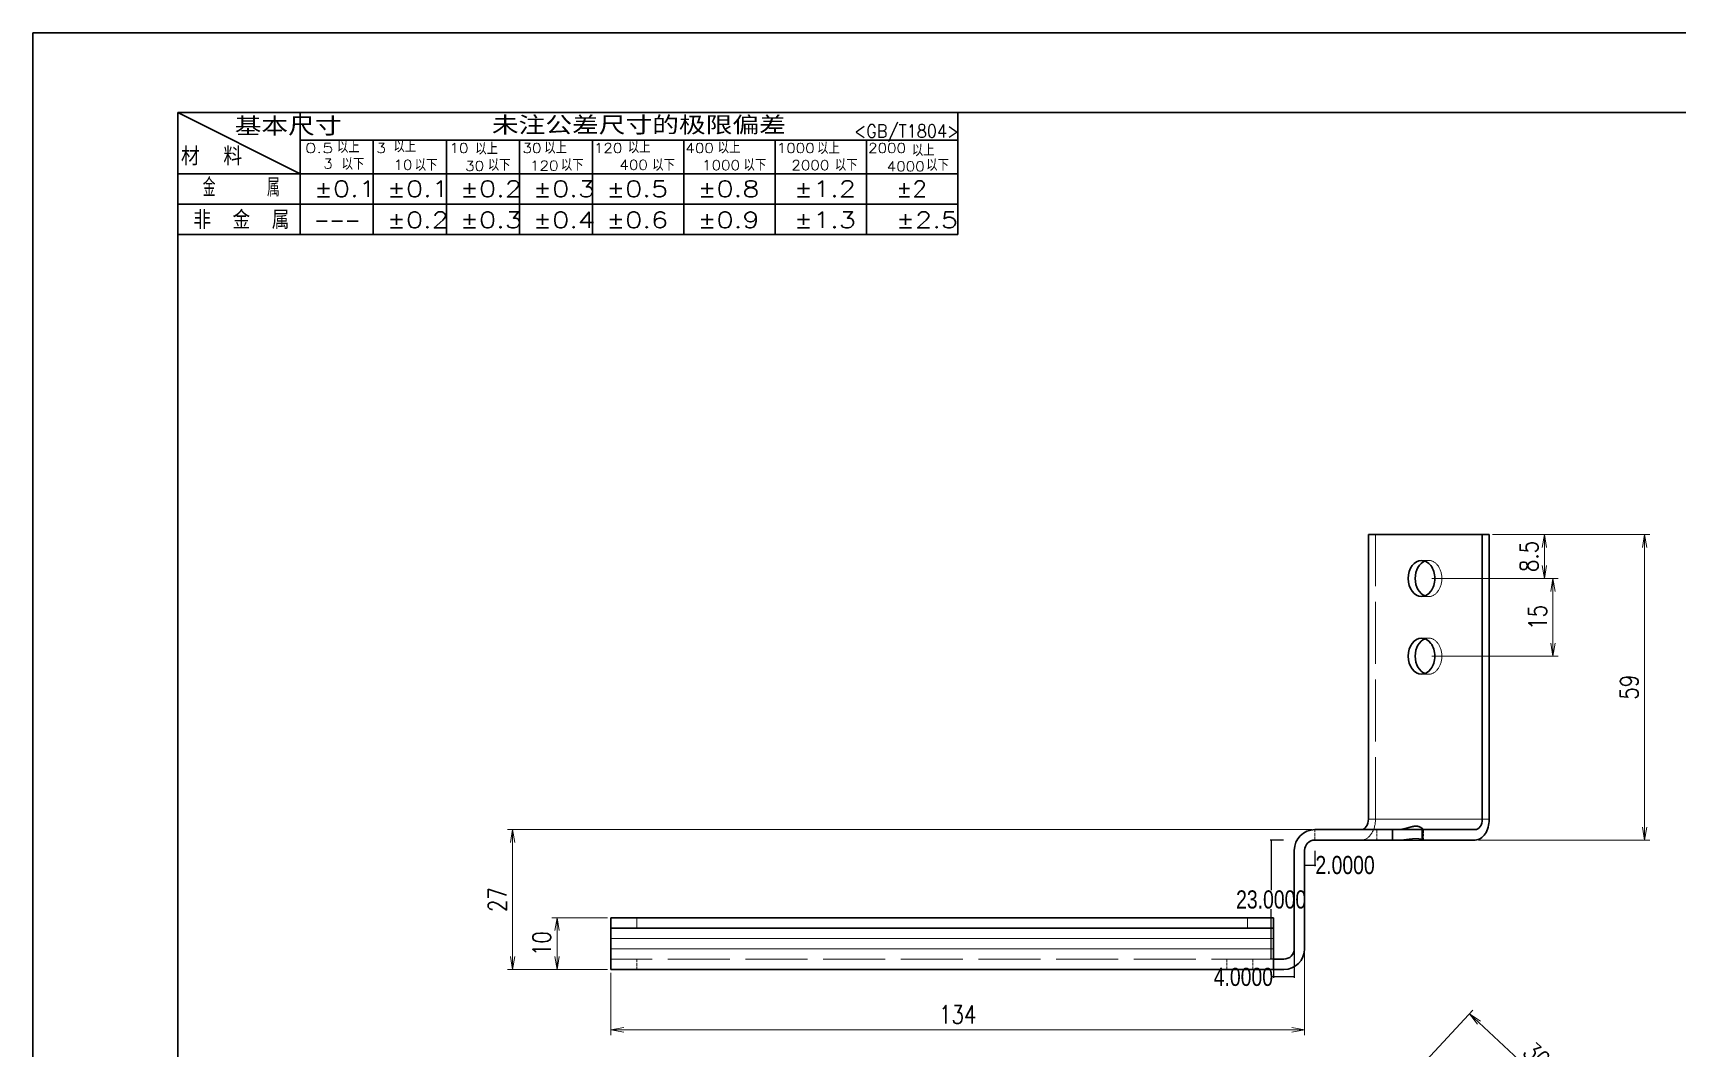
# Model space of a CAD drawing. Extents: x 101112 to 102986, y -48524 to -47445.
# Drawn here: x 102397.8 to 102715.4, y -48151 to -47955 of the extents above; entities that cross this region are included whole.
import ezdxf
from ezdxf.enums import TextEntityAlignment as Align

# ---------------------------------------------------------------- set-up
doc = ezdxf.new("R2010")
doc.units = 0
doc.header["$MEASUREMENT"] = 0
doc.linetypes.add('DASHED', pattern=[15, 12, -3])
doc.styles.add('DIM', font='romans.shx', dxfattribs={"width": 0.8, "bigfont": 'bigfont.shx'})
doc.styles.add('HD', font='txt.shx', dxfattribs={"bigfont": 'gbcbig.shx'})
doc.styles.get("Standard").update_dxf_attribs({"font": 'FSGB2312.ttf', "width": 0.8, "height": 3.5})
doc.dimstyles.new('DEH 1-1$0', dxfattribs={"dimtxt": 3.5, "dimasz": 2.5, "dimexe": 1, "dimexo": 0.625, "dimgap": 1.2, "dimtad": 3, "dimdsep": 46, "dimtxsty": 'DIM', "dimblk": 'OPEN', "dimcen": 0, "dimclrd": 8, "dimclre": 8, "dimclrt": 2, "dimazin": 2, "dimtfac": 0.5, "dimtmove": 0, "dimatfit": 3, "dimldrblk": 'OPEN', "dimfxl": 0, "dimtolj": 2, "dimlwd": 13, "dimlwe": 13, "dimarcsym": 0})
doc.dimstyles.get("Standard").update_dxf_attribs({"dimtxt": 0.18, "dimasz": 0.18, "dimexe": 0.18, "dimexo": 0.0625, "dimgap": 0.09, "dimtad": 0, "dimtih": 1, "dimtoh": 1, "dimdec": 4, "dimzin": 0, "dimdsep": 46, "dimtxsty": 'Standard', "dimcen": 0.09, "dimadec": 0, "dimazin": 0, "dimtfac": 1, "dimtdec": 4, "dimtofl": 0, "dimtmove": 0, "dimatfit": 3, "dimfxl": 0, "dimtolj": 1, "dimtzin": 0, "dimarcsym": 0})

# ---------------------------------------------------------------- blocks, each defined once
blk = doc.blocks.new('_Open')
at = {"color": 0, "linetype": 'ByBlock', "lineweight": -2}
for p, q in [((-1, 0.17), (0, 0)), ((-1, -0.17), (0, 0)), ((0, 0), (-1, 0))]:
    blk.add_line(p, q, dxfattribs=at)
blk = doc.blocks.new('*D284')
at = {"color": 8, "linetype": 'ByBlock', "lineweight": 13, "transparency": 16777216}
for p, q in [((102657.55, -48163.47), (102675.95, -48143.65)), ((102677.11, -48146.08), (102695.43, -48163.09)), ((102679.54, -48183.88), (102697.94, -48164.06))]:
    blk.add_line(p, q, dxfattribs=at)
at = {"layer": 'Defpoints', "color": 0, "transparency": 16777216}
for p in [(102657.12, -48163.93), (102697.26, -48164.79), (102679.11, -48184.34)]:
    blk.add_point(p, dxfattribs=at)
at = {"color": 8, "lineweight": 13, "transparency": 16777216, "xscale": 2.5, "yscale": 2.5, "zscale": 2.5}
for p, rotation in [((102675.27, -48144.38), 137.1261163022884), ((102697.26, -48164.79), 317.1261163022884)]:
    blk.add_blockref('_Open', p, dxfattribs=dict(at, rotation=rotation))
at = {"color": 2, "transparency": 16777216, "insert": (102688.27, -48152.42), "char_height": 3.5, "attachment_point": 5, "rotation": 317.1261, "style": 'DIM'}
blk.add_mtext('\\A2;30', dxfattribs=at)
blk = doc.blocks.new('*D289')
at = {"color": 8, "linetype": 'ByBlock', "lineweight": 13, "transparency": 16777216}
for p, q in [((102508.82, -48125.82), (102498.06, -48125.82)), ((102499.06, -48128.32), (102499.06, -48133.32)), ((102508.82, -48135.82), (102498.06, -48135.82))]:
    blk.add_line(p, q, dxfattribs=at)
at = {"layer": 'Defpoints', "color": 0, "transparency": 16777216}
for p in [(102509.45, -48125.82), (102499.06, -48135.82), (102509.45, -48135.82)]:
    blk.add_point(p, dxfattribs=at)
at = {"color": 8, "lineweight": 13, "transparency": 16777216, "xscale": 2.5, "yscale": 2.5, "zscale": 2.5}
for p, rotation in [((102499.06, -48125.82), 90), ((102499.06, -48135.82), 270)]:
    blk.add_blockref('_Open', p, dxfattribs=dict(at, rotation=rotation))
at = {"color": 2, "transparency": 16777216, "insert": (102496.11, -48130.82), "char_height": 3.5, "attachment_point": 5, "rotation": 90, "style": 'DIM'}
blk.add_mtext('\\A2;10', dxfattribs=at)
blk = doc.blocks.new('*D290')
at = {"color": 8, "linetype": 'ByBlock', "lineweight": 13, "transparency": 16777216}
for p, q in [((102644.82, -48108.82), (102489.48, -48108.82)), ((102490.48, -48111.32), (102490.48, -48133.32)), ((102508.82, -48135.82), (102489.48, -48135.82))]:
    blk.add_line(p, q, dxfattribs=at)
at = {"layer": 'Defpoints', "color": 0, "transparency": 16777216}
for p in [(102645.45, -48108.82), (102490.48, -48135.82), (102509.45, -48135.82)]:
    blk.add_point(p, dxfattribs=at)
at = {"color": 8, "lineweight": 13, "transparency": 16777216, "xscale": 2.5, "yscale": 2.5, "zscale": 2.5}
for p, rotation in [((102490.48, -48108.82), 90), ((102490.48, -48135.82), 270)]:
    blk.add_blockref('_Open', p, dxfattribs=dict(at, rotation=rotation))
at = {"color": 2, "transparency": 16777216, "insert": (102487.53, -48122.32), "char_height": 3.5, "attachment_point": 5, "rotation": 90, "style": 'DIM'}
blk.add_mtext('\\A2;27', dxfattribs=at)
blk = doc.blocks.new('*D291')
at = {"color": 8, "linetype": 'ByBlock', "lineweight": 13, "transparency": 16777216}
for p, q in [((102643.45, -48132.45), (102643.45, -48148.47)), ((102509.45, -48136.45), (102509.45, -48148.47)), ((102511.95, -48147.47), (102640.95, -48147.47))]:
    blk.add_line(p, q, dxfattribs=at)
at = {"layer": 'Defpoints', "color": 0, "transparency": 16777216}
for p in [(102643.45, -48131.82), (102509.45, -48135.82), (102643.45, -48147.47)]:
    blk.add_point(p, dxfattribs=at)
at = {"color": 8, "lineweight": 13, "transparency": 16777216, "xscale": 2.5, "yscale": 2.5, "zscale": 2.5, "rotation": 180}
blk.add_blockref('_Open', (102509.45, -48147.47), dxfattribs=at)
at = {"color": 8, "lineweight": 13, "transparency": 16777216, "xscale": 2.5, "yscale": 2.5, "zscale": 2.5}
blk.add_blockref('_Open', (102643.45, -48147.47), dxfattribs=at)
at = {"color": 2, "transparency": 16777216, "insert": (102576.45, -48144.52), "char_height": 3.5, "attachment_point": 5, "style": 'DIM'}
blk.add_mtext('\\A2;134', dxfattribs=at)
blk = doc.blocks.new('*D292')
at = {"color": 8, "linetype": 'ByBlock', "lineweight": 13, "transparency": 16777216}
for p, q in [((102679.74, -48051.82), (102690.76, -48051.82)), ((102689.76, -48054.32), (102689.76, -48057.82)), ((102668.01, -48060.32), (102690.76, -48060.32))]:
    blk.add_line(p, q, dxfattribs=at)
at = {"layer": 'Defpoints', "color": 0, "transparency": 16777216}
for p in [(102679.11, -48051.82), (102667.38, -48060.32), (102689.76, -48060.32)]:
    blk.add_point(p, dxfattribs=at)
at = {"color": 8, "lineweight": 13, "transparency": 16777216, "xscale": 2.5, "yscale": 2.5, "zscale": 2.5}
for p, rotation in [((102689.76, -48051.82), 90), ((102689.76, -48060.32), 270)]:
    blk.add_blockref('_Open', p, dxfattribs=dict(at, rotation=rotation))
at = {"color": 2, "transparency": 16777216, "insert": (102686.81, -48056.07), "char_height": 3.5, "attachment_point": 5, "rotation": 90, "style": 'DIM'}
blk.add_mtext('\\A2;8.5', dxfattribs=at)
blk = doc.blocks.new('*D293')
at = {"color": 8, "linetype": 'ByBlock', "lineweight": 13, "transparency": 16777216}
for p, q in [((102668.01, -48060.32), (102692.41, -48060.32)), ((102691.41, -48062.82), (102691.41, -48072.82)), ((102668.01, -48075.32), (102692.41, -48075.32))]:
    blk.add_line(p, q, dxfattribs=at)
at = {"layer": 'Defpoints', "color": 0, "transparency": 16777216}
for p in [(102667.38, -48060.32), (102667.38, -48075.32), (102691.41, -48075.32)]:
    blk.add_point(p, dxfattribs=at)
at = {"color": 8, "lineweight": 13, "transparency": 16777216, "xscale": 2.5, "yscale": 2.5, "zscale": 2.5}
for p, rotation in [((102691.41, -48060.32), 90), ((102691.41, -48075.32), 270)]:
    blk.add_blockref('_Open', p, dxfattribs=dict(at, rotation=rotation))
at = {"color": 2, "transparency": 16777216, "insert": (102688.46, -48067.82), "char_height": 3.5, "attachment_point": 5, "rotation": 90, "style": 'DIM'}
blk.add_mtext('\\A2;15', dxfattribs=at)
blk = doc.blocks.new('*D294')
at = {"color": 8, "linetype": 'ByBlock', "lineweight": 13, "transparency": 16777216}
for p, q in [((102679.74, -48051.82), (102710.1, -48051.82)), ((102709.1, -48054.32), (102709.1, -48108.32)), ((102677.01, -48110.82), (102710.1, -48110.82))]:
    blk.add_line(p, q, dxfattribs=at)
at = {"layer": 'Defpoints', "color": 0, "transparency": 16777216}
for p in [(102679.11, -48051.82), (102676.39, -48110.82), (102709.1, -48110.82)]:
    blk.add_point(p, dxfattribs=at)
at = {"color": 8, "lineweight": 13, "transparency": 16777216, "xscale": 2.5, "yscale": 2.5, "zscale": 2.5}
for p, rotation in [((102709.1, -48051.82), 90), ((102709.1, -48110.82), 270)]:
    blk.add_blockref('_Open', p, dxfattribs=dict(at, rotation=rotation))
at = {"color": 2, "transparency": 16777216, "insert": (102706.15, -48081.32), "char_height": 3.5, "attachment_point": 5, "rotation": 90, "style": 'DIM'}
blk.add_mtext('\\A2;59', dxfattribs=at)
blk = doc.blocks.new('*D363')
at = {"color": 0, "linetype": 'ByBlock', "lineweight": -2, "transparency": 16777216}
for p, q in [((102637.45, -48131.88), (102637.45, -48137.45)), ((102641.45, -48131.88), (102641.45, -48137.45)), ((102637.45, -48137.27), (102637.27, -48137.27)), ((102641.27, -48137.27), (102637.63, -48137.27))]:
    blk.add_line(p, q, dxfattribs=at)
at = {"color": 0, "transparency": 16777216}
for points in [[(102637.63, -48137.24), (102637.63, -48137.3), (102637.45, -48137.27)], [(102641.27, -48137.24), (102641.27, -48137.3), (102641.45, -48137.27)]]:
    blk.add_solid(points, dxfattribs=at)
at = {"layer": 'Defpoints', "color": 0, "transparency": 16777216}
for p in [(102637.45, -48131.82), (102641.45, -48131.82), (102637.45, -48137.27)]:
    blk.add_point(p, dxfattribs=at)
at = {"color": 0, "transparency": 16777216, "insert": (102631.62, -48137.27), "char_height": 3.5, "attachment_point": 5}
blk.add_mtext('\\A1;4.0000', dxfattribs=at)
blk = doc.blocks.new('*D364')
at = {"color": 0, "linetype": 'ByBlock', "lineweight": -2, "transparency": 16777216}
for p, q in [((102639.38, -48110.82), (102636.8, -48110.82)), ((102636.98, -48111), (102636.98, -48120.48)), ((102636.98, -48133.64), (102636.98, -48124.16)), ((102639.38, -48133.82), (102636.8, -48133.82))]:
    blk.add_line(p, q, dxfattribs=at)
at = {"color": 0, "transparency": 16777216}
for points in [[(102636.95, -48111), (102637.01, -48111), (102636.98, -48110.82)], [(102636.95, -48133.64), (102637.01, -48133.64), (102636.98, -48133.82)]]:
    blk.add_solid(points, dxfattribs=at)
at = {"layer": 'Defpoints', "color": 0, "transparency": 16777216}
for p in [(102636.98, -48110.82), (102639.45, -48110.82), (102639.45, -48133.82)]:
    blk.add_point(p, dxfattribs=at)
at = {"color": 0, "transparency": 16777216, "insert": (102636.98, -48122.32), "char_height": 3.5, "attachment_point": 5}
blk.add_mtext('\\A1;23.0000', dxfattribs=at)
blk = doc.blocks.new('*D365')
at = {"color": 0, "linetype": 'ByBlock', "lineweight": -2, "transparency": 16777216}
for p, q in [((102643.45, -48112.88), (102643.45, -48115.85)), ((102645.45, -48112.88), (102645.45, -48115.85)), ((102643.63, -48115.67), (102645.27, -48115.67)), ((102645.45, -48115.67), (102645.63, -48115.67))]:
    blk.add_line(p, q, dxfattribs=at)
at = {"color": 0, "transparency": 16777216}
for points in [[(102643.63, -48115.64), (102643.63, -48115.7), (102643.45, -48115.67)], [(102645.27, -48115.64), (102645.27, -48115.7), (102645.45, -48115.67)]]:
    blk.add_solid(points, dxfattribs=at)
at = {"layer": 'Defpoints', "color": 0, "transparency": 16777216}
for p in [(102643.45, -48112.82), (102645.45, -48112.82), (102645.45, -48115.67)]:
    blk.add_point(p, dxfattribs=at)
at = {"color": 0, "transparency": 16777216, "insert": (102651.26, -48115.67), "char_height": 3.5, "attachment_point": 5}
blk.add_mtext('\\A1;2.0000', dxfattribs=at)

msp = doc.modelspace()

# ---------------------------------------------------------------- linework, layer by layer
at = {"color": 30, "lineweight": 35}
for p, q in [((102985.82799, -47954.98158), (102397.82799, -47954.98158)), ((102397.82799, -48370.78158), (102397.82799, -47954.98158)), ((102677.74927, -48051.82109), (102655.76368, -48051.82109)), ((102655.76368, -48106.82109), (102655.76368, -48051.82109)), ((102677.74927, -48106.82109), (102677.74927, -48051.82109)), ((102679.11005, -48106.82109), (102679.11005, -48051.82109)), ((102514.44699, -48125.82109), (102632.44699, -48125.82109)), ((102632.44699, -48127.82109), (102514.44699, -48127.82109)), ((102637.44699, -48135.82109), (102509.44699, -48135.82109))]:
    msp.add_line(p, q, dxfattribs=at)
at = {"color": 7, "lineweight": 35}
for p, q in [((102397.82799, -47954.98158), (102397.82799, -48370.78158)), ((102985.82799, -47954.98158), (102397.82799, -47954.98158)), ((102425.82799, -47970.38158), (102425.82799, -48355.38158)), ((102971.82799, -47970.38158), (102425.82799, -47970.38158))]:
    msp.add_line(p, q, dxfattribs=at)
at = {"color": 9, "lineweight": 35}
for p, q in [((102425.82799, -47970.38158), (102449.45999, -47982.22558)), ((102449.45999, -47993.90158), (102449.45999, -47970.38158)), ((102576.46799, -47993.90158), (102576.46799, -47970.38158)), ((102449.45999, -47975.67358), (102576.46799, -47975.67358)), ((102425.82799, -47982.22558), (102576.46799, -47982.22558)), ((102425.82799, -47988.06358), (102576.46799, -47988.06358)), ((102425.82799, -47993.90158), (102576.46799, -47993.90158))]:
    msp.add_line(p, q, dxfattribs=at)
at = {"color": 9, "lineweight": 35, "ltscale": 0.4557}
for p, q in [((102463.57199, -47993.90158), (102463.57199, -47975.67358)), ((102477.68399, -47993.90158), (102477.68399, -47975.67358)), ((102491.79599, -47993.90158), (102491.79599, -47975.67358)), ((102505.90799, -47993.90158), (102505.90799, -47975.67358)), ((102523.54799, -47993.90158), (102523.54799, -47975.67358)), ((102541.18799, -47993.90158), (102541.18799, -47975.67358)), ((102558.82799, -47993.90158), (102558.82799, -47975.67358))]:
    msp.add_line(p, q, dxfattribs=at)
at = {"color": 30, "linetype": 'DASHED', "lineweight": 13}
for p, q in [((102657.12445, -48106.82109), (102657.12445, -48051.82109)), ((102679.11005, -48106.82109), (102657.12445, -48106.82109)), ((102637.44699, -48129.82109), (102509.44699, -48129.82109)), ((102637.44699, -48131.82109), (102509.44699, -48131.82109)), ((102637.44699, -48133.82109), (102509.44699, -48133.82109))]:
    msp.add_line(p, q, dxfattribs=at)
at = {"color": 30, "lineweight": 35, "ltscale": 0.034019}
msp.add_line((102679.11005, -48051.82109), (102677.74927, -48051.82109), dxfattribs=at)
at = {"color": 30, "linetype": 'DASHED', "lineweight": 13, "ltscale": 0.034019}
for p, q in [((102667.3844, -48056.82109), (102666.02362, -48056.82109)), ((102667.3844, -48063.82109), (102666.02362, -48063.82109)), ((102667.3844, -48071.82109), (102666.02362, -48071.82109)), ((102667.3844, -48078.82109), (102666.02362, -48078.82109))]:
    msp.add_line(p, q, dxfattribs=at)
at = {"color": 30, "lineweight": 13}
for p, q in [((102677.74927, -48106.82109), (102655.76368, -48106.82109)), ((102637.44699, -48129.82109), (102509.44699, -48129.82109)), ((102637.44699, -48131.82109), (102509.44699, -48131.82109))]:
    msp.add_line(p, q, dxfattribs=at)
at = {"color": 30, "linetype": 'DASHED', "lineweight": 13, "ltscale": 0.05}
for p, q in [((102645.44699, -48110.82109), (102645.44699, -48108.82109)), ((102657.38883, -48108.82109), (102657.38883, -48110.82109)), ((102514.44699, -48133.82109), (102514.44699, -48135.82109)), ((102628.44699, -48135.82109), (102628.44699, -48133.82109)), ((102633.44699, -48135.82109), (102633.44699, -48133.82109))]:
    msp.add_line(p, q, dxfattribs=at)
at = {"color": 30, "lineweight": 35, "ltscale": 0.375}
for p, q in [((102645.44699, -48108.82109), (102660.44699, -48108.82109)), ((102660.44699, -48110.82109), (102645.44699, -48110.82109))]:
    msp.add_line(p, q, dxfattribs=at)
at = {"color": 30, "lineweight": 35, "ltscale": 0.05}
for p, q in [((102660.44699, -48108.82109), (102660.44699, -48110.82109)), ((102666.18269, -48108.82109), (102666.18269, -48110.82109)), ((102509.44699, -48127.82109), (102509.44699, -48125.82109)), ((102637.44699, -48127.82109), (102637.44699, -48125.82109)), ((102509.44699, -48129.82109), (102509.44699, -48127.82109)), ((102509.44699, -48129.82109), (102509.44699, -48131.82109)), ((102637.44699, -48127.82109), (102637.44699, -48129.82109)), ((102637.44699, -48131.82109), (102637.44699, -48129.82109)), ((102637.44699, -48133.82109), (102639.44699, -48133.82109)), ((102637.44699, -48135.82109), (102639.44699, -48135.82109))]:
    msp.add_line(p, q, dxfattribs=at)
at = {"color": 30, "lineweight": 35, "ltscale": 0.143393}
for p, q in [((102660.44699, -48108.82109), (102666.18269, -48108.82109)), ((102660.44699, -48110.82109), (102666.18269, -48110.82109))]:
    msp.add_line(p, q, dxfattribs=at)
at = {"color": 30, "lineweight": 35, "ltscale": 0.255145}
for p, q in [((102676.3885, -48108.82109), (102666.18269, -48108.82109)), ((102676.3885, -48110.82109), (102666.18269, -48110.82109))]:
    msp.add_line(p, q, dxfattribs=at)
at = {"color": 30, "lineweight": 35, "ltscale": 3.07071e-05}
msp.add_line((102666.38883, -48108.82014), (102666.38806, -48108.82109), dxfattribs=at)
at = {"color": 30, "linetype": 'DASHED', "lineweight": 13, "ltscale": 0.050012}
msp.add_line((102666.38883, -48108.82014), (102666.38883, -48110.82061), dxfattribs=at)
at = {"color": 30, "lineweight": 35, "ltscale": 0.475}
for p, q in [((102641.44699, -48112.82109), (102641.44699, -48131.82109)), ((102643.44699, -48131.82109), (102643.44699, -48112.82109))]:
    msp.add_line(p, q, dxfattribs=at)
at = {"color": 30, "lineweight": 35, "ltscale": 0.125}
for p, q in [((102509.44699, -48125.82109), (102514.44699, -48125.82109)), ((102632.44699, -48125.82109), (102637.44699, -48125.82109)), ((102509.44699, -48127.82109), (102514.44699, -48127.82109)), ((102632.44699, -48127.82109), (102637.44699, -48127.82109))]:
    msp.add_line(p, q, dxfattribs=at)
at = {"color": 30, "lineweight": 13, "ltscale": 0.05}
for p, q in [((102514.44699, -48127.82109), (102514.44699, -48125.82109)), ((102632.44699, -48127.82109), (102632.44699, -48125.82109))]:
    msp.add_line(p, q, dxfattribs=at)
at = {"color": 30, "lineweight": 35, "ltscale": 0.1}
for p, q in [((102509.44699, -48131.82109), (102509.44699, -48135.82109)), ((102637.44699, -48135.82109), (102637.44699, -48131.82109))]:
    msp.add_line(p, q, dxfattribs=at)
at = {"color": 30, "lineweight": 35}
for centre, radius, start, end in [((102645.44699, -48112.82109), 4, 90, 180), ((102645.44699, -48112.82109), 2, 90, 180), ((102639.44699, -48131.82109), 2, 270, 0), ((102639.44699, -48131.82109), 4, 270, 0)]:
    msp.add_arc(centre, radius, start, end, dxfattribs=at)
for centre, major_axis, ratio, start_param, end_param in [((102666.02363, -48060.32108), (0, -3.5), 0.732853106, 3.141592654, 6.283185307), ((102667.38441, -48060.32108), (0, -3.5), 0.732853106, 3.409890103, 6.014887494), ((102666.02363, -48060.32108), (0, 3.5), 0.732853106, 4.71238898, 6.283185307), ((102666.02363, -48060.32108), (0, -3.5), 0.732853106, 6.283185307, 7.853981634), ((102666.02363, -48075.32108), (0, -3.5), 0.732853106, 3.141592654, 6.283185307), ((102667.38441, -48075.32108), (0, -3.5), 0.732853106, 3.409890103, 6.014887494), ((102666.02363, -48075.32108), (0, 3.5), 0.732853106, 4.71238898, 6.283185307), ((102666.02363, -48075.32108), (0, -3.5), 0.732853106, 6.283185307, 7.853981634), ((102654.4029, -48106.82108), (0, -2), 0.680386894, 6.283185307, 7.853981634), ((102676.3885, -48106.82108), (0, -2), 0.680386894, 6.283185307, 7.853981634), ((102676.3885, -48106.82108), (0, -4), 0.680386894, 6.283185307, 7.853981634)]:
    msp.add_ellipse(centre, major_axis=major_axis, ratio=ratio, start_param=start_param, end_param=end_param, dxfattribs=at)
at = {"color": 30, "linetype": 'DASHED', "lineweight": 13}
for centre, major_axis, ratio, start_param, end_param in [((102667.38441, -48060.32108), (0, -3.5), 0.732853106, 3.141592654, 3.409890103), ((102667.38441, -48060.32108), (0, 3.5), 0.732853106, 4.71238898, 6.283185307), ((102667.38441, -48060.32108), (0, -3.5), 0.732853106, 6.283185307, 7.853981634), ((102667.38441, -48060.32108), (0, -3.5), 0.732853106, 6.014887494, 6.283185307), ((102667.38441, -48075.32108), (0, -3.5), 0.732853106, 3.141592654, 3.409890103), ((102667.38441, -48075.32108), (0, 3.5), 0.732853106, 4.71238898, 6.283185307), ((102667.38441, -48075.32108), (0, -3.5), 0.732853106, 6.283185307, 7.853981634), ((102667.38441, -48075.32108), (0, -3.5), 0.732853106, 6.014887494, 6.283185307), ((102654.4029, -48106.82108), (0, -4), 0.680386894, 6.283185307, 7.853981634)]:
    msp.add_ellipse(centre, major_axis=major_axis, ratio=ratio, start_param=start_param, end_param=end_param, dxfattribs=at)
at = {"color": 30, "lineweight": 35}
msp.add_open_spline([(102661.47193, -48108.82109), (102661.86462, -48108.82109), (102662.27424, -48108.76708), (102662.69479, -48108.67242), (102663.24441, -48108.51354), (102663.79619, -48108.35322), (102663.93615, -48108.31357), (102664.2165, -48108.23898), (102664.49716, -48108.18189), (102664.6381, -48108.15959), (102664.91183, -48108.13439), (102665.16844, -48108.14923), (102665.28786, -48108.1671), (102665.71104, -48108.26662), (102666.0127, -48108.45126), (102666.17911, -48108.58579), (102666.32092, -48108.72681), (102666.37659, -48108.7979), (102666.38483, -48108.8099), (102666.38884, -48108.81742), (102666.38883, -48108.82014)], degree=5, knots=[0, 0, 0, 0, 0, 0, 4.255980251, 4.255980251, 4.255980251, 5.699709889, 5.699709889, 5.699709889, 7.13998411, 7.13998411, 7.13998411, 8.561719973, 8.561719973, 8.561719973, 12.496288404, 12.496288404, 12.496288404, 13.637524606, 13.637524606, 13.637524606, 13.637524606, 13.637524606, 13.637524606], dxfattribs=at)
at = {"color": 30, "linetype": 'DASHED', "lineweight": 13}
msp.add_open_spline([(102661.47193, -48110.82109), (102661.77136, -48110.82109), (102662.07234, -48110.80539), (102662.37249, -48110.77882), (102663.10152, -48110.69801), (102663.80381, -48110.604), (102664.21165, -48110.55542), (102664.94648, -48110.50588), (102665.55719, -48110.54988), (102665.81096, -48110.59485), (102666.1371, -48110.6891), (102666.31951, -48110.77385), (102666.3657, -48110.80035), (102666.38882, -48110.81734), (102666.38883, -48110.82061)], degree=5, knots=[0, 0, 0, 0, 0, 0, 2.60060503, 2.60060503, 2.60060503, 6.385471793, 6.385471793, 6.385471793, 9.874377475, 9.874377475, 9.874377475, 11.914040309, 11.914040309, 11.914040309, 11.914040309, 11.914040309, 11.914040309], dxfattribs=at)

# ---------------------------------------------------------------- texts
at = {"color": 9, "lineweight": 13, "style": 'HD'}
for s, height, width, p, p2 in [('基本尺寸', 3.528, 2.048348, (102436.80162, -47974.80727), (102457.44518, -47974.80727)), ('未注公差尺寸的极限偏差', 3.5280001, 2.026326, (102486.4774, -47974.60668), (102543.24791, -47974.60668)), ('<GB/T1804>', 2.52, 0.912731, (102556.4276, -47975.20211), (102576.74498, -47975.20211)), ('材 料', 3.528, 1.39766, (102426.42272, -47980.56582), (102438.26061, -47980.56582)), ('0.5', 1.89, 1.583638, (102450.38756, -47978.15978), (102455.87486, -47978.15978)), ('以上', 2.268, 1.381754, (102456.56432, -47978.15041), (102460.95397, -47978.15041)), ('3', 1.89, 1.451668, (102464.17955, -47978.15978), (102466.00865, -47978.15978)), ('以上', 2.268, 1.381754, (102467.46666, -47978.04473), (102471.85631, -47978.04473)), ('10', 1.89, 1.659049, (102478.29186, -47978.15978), (102481.95006, -47978.15978)), ('以上', 2.268, 1.381754, (102483.26744, -47978.46749), (102487.65709, -47978.46749)), ('30', 1.89, 1.290371, (102492.40416, -47978.15978), (102496.06236, -47978.15978)), ('以上', 2.268, 1.381754, (102496.59557, -47978.30895), (102500.98522, -47978.30895)), ('120', 1.89, 1.340001, (102506.17955, -47978.15978), (102511.66686, -47978.15978)), ('以上', 2.268, 1.381754, (102512.73619, -47978.20327), (102517.12584, -47978.20327)), ('400', 1.89, 1.244287, (102523.86705, -47978.15978), (102529.35436, -47978.15978)), ('以上', 2.268, 1.381754, (102530.08775, -47978.25612), (102534.4774, -47978.25612)), ('1000', 1.89, 1.366276, (102541.50768, -47978.15978), (102548.82408, -47978.15978)), ('以上', 2.268, 1.381754, (102549.28209, -47978.36181), (102553.67174, -47978.36181)), ('2000', 1.89, 1.222457, (102559.14732, -47978.15978), (102566.46373, -47978.15978)), ('以上', 2.268, 1.381754, (102567.59459, -47978.77288), (102571.98424, -47978.77288)), ('3', 1.89, 1.451668, (102453.91295, -47981.15859), (102455.74205, -47981.15859)), ('以下', 2.268, 1.426689, (102457.46373, -47981.41341), (102461.85338, -47981.41341)), ('10', 1.89, 1.659049, (102467.47154, -47981.40532), (102471.12975, -47981.40532)), ('以下', 2.268, 1.426689, (102471.57604, -47981.60732), (102475.96568, -47981.60732)), ('30', 1.89, 1.290371, (102481.32018, -47981.61672), (102484.97838, -47981.61672)), ('以下', 2.268, 1.426689, (102485.68736, -47981.60732), (102490.07701, -47981.60732)), ('120', 1.89, 1.340001, (102493.85924, -47981.56386), (102499.34654, -47981.56386)), ('以下', 2.268, 1.426689, (102499.79967, -47981.60732), (102504.18932, -47981.60732)), ('400', 1.89, 1.244287, (102511.1151, -47981.40532), (102516.6024, -47981.40532)), ('以下', 2.268, 1.426689, (102517.44029, -47981.60732), (102521.82994, -47981.60732)), ('1000', 1.89, 1.366276, (102527.08287, -47981.45818), (102534.39928, -47981.45818)), ('以下', 2.268, 1.426689, (102535.07994, -47981.60732), (102539.46959, -47981.60732)), ('2000', 1.89, 1.222457, (102544.32994, -47981.45815), (102551.64635, -47981.45815)), ('以下', 2.268, 1.426689, (102552.71959, -47981.60732), (102557.10924, -47981.60732)), ('4000', 1.89, 1.222457, (102562.74889, -47981.70876), (102570.06529, -47981.70876)), ('以下', 2.268, 1.426689, (102570.36022, -47981.60732), (102574.74986, -47981.60732)), ('金   属', 3.528, 0.965088, (102430.63951, -47986.56893), (102445.51061, -47986.56893)), ('%%p0.1', 3.086, 1.54845, (102452.12193, -47986.63646), (102464.06822, -47986.63646)), ('%%p0.1', 3.086, 1.54845, (102466.23424, -47986.63646), (102478.18053, -47986.63646)), ('%%p0.2', 3.086, 1.366279, (102480.34654, -47986.63646), (102492.29283, -47986.63646)), ('%%p0.3', 3.086, 1.366279, (102494.45787, -47986.63646), (102506.40416, -47986.63646)), ('%%p0.5', 3.086, 1.366279, (102508.57018, -47986.63646), (102520.51647, -47986.63646)), ('%%p0.8', 3.086, 1.366279, (102526.20982, -47986.63646), (102538.15611, -47986.63646)), ('%%p1.2', 3.086, 1.451672, (102544.85338, -47986.63646), (102556.79967, -47986.63646)), ('%%p2', 3.086, 1.161242, (102564.55846, -47986.63646), (102570.53111, -47986.63646)), ('非 金 属', 3.528, 1.281426, (102428.83287, -47992.8478), (102447.3485, -47992.8478)), ('%%p0.2', 3.086, 1.366279, (102466.23424, -47992.64071), (102478.18053, -47992.64071)), ('%%p0.3', 3.086, 1.366279, (102480.34654, -47992.64071), (102492.29283, -47992.64071)), ('%%p0.4', 3.086, 1.366279, (102494.45787, -47992.64071), (102506.40416, -47992.64071)), ('%%p0.6', 3.086, 1.366279, (102508.57018, -47992.64071), (102520.51647, -47992.64071)), ('%%p0.9', 3.086, 1.366279, (102526.20982, -47992.64071), (102538.15611, -47992.64071)), ('%%p1.3', 3.086, 1.451672, (102544.85338, -47992.64071), (102556.79967, -47992.64071)), ('%%p2.5', 3.086, 1.290375, (102564.55846, -47992.64071), (102576.50475, -47992.64071)), ('---', 3.086, 1.088665, (102452.12193, -47992.64071), (102461.08092, -47992.64071))]:
    msp.add_text(s, height=height, dxfattribs=dict(at, width=width)).set_placement(p, p2, align=Align.FIT)

# ---------------------------------------------------------------- dimensions: what is measured, and where the dimension line sits
for base, p1, p2, picture, middle in [((102689.75631, -48060.32108), (102679.11005, -48051.82109), (102667.38441, -48060.32108), '*D292', (102686.80631, -48056.07109)), ((102709.10268, -48110.82109), (102679.11005, -48051.82109), (102676.3885, -48110.82109), '*D294', (102706.15268, -48081.32109)), ((102691.41126, -48075.32108), (102667.38441, -48060.32108), (102667.38441, -48075.32108), '*D293', (102688.46126, -48067.82108)), ((102490.47568, -48135.82109), (102645.44699, -48108.82109), (102509.44699, -48135.82109), '*D290', (102487.52568, -48122.32109)), ((102499.05831, -48135.82109), (102509.44699, -48125.82109), (102509.44699, -48135.82109), '*D289', (102496.10831, -48130.82109))]:
    dim = msp.add_linear_dim(base=base, p1=p1, p2=p2, angle=90, dimstyle='DEH 1-1$0')
    dim.commit()
    dim.dimension.update_dxf_attribs({"geometry": picture, "text_midpoint": middle})
dim = msp.add_linear_dim(base=(102636.97921, -48110.82109), p1=(102639.44699, -48133.82109), p2=(102639.44699, -48110.82109), angle=90, dimstyle='Standard', override={"dimarcsym": 1})
dim.commit()
dim.dimension.update_dxf_attribs({"geometry": '*D364', "text_midpoint": (102636.97921, -48122.32109)})
for base, p1, p2, picture, middle in [((102645.44699, -48115.67263), (102643.44699, -48112.82109), (102645.44699, -48112.82109), '*D365', (102651.26402, -48115.67263)), ((102637.44699, -48137.26642), (102641.44699, -48131.82109), (102637.44699, -48131.82109), '*D363', (102631.6224, -48137.26642))]:
    dim = msp.add_linear_dim(base=base, p1=p1, p2=p2, dimstyle='Standard', override={"dimarcsym": 1})
    dim.commit()
    dim.dimension.update_dxf_attribs({"geometry": picture, "text_midpoint": middle})
dim = msp.add_linear_dim(base=(102643.44699, -48147.47205), p1=(102509.44699, -48135.82109), p2=(102643.44699, -48131.82109), dimstyle='DEH 1-1$0')
dim.commit()
dim.dimension.update_dxf_attribs({"geometry": '*D291', "text_midpoint": (102576.44699, -48144.52205)})
dim = msp.add_aligned_dim(p1=(102657.12445, -48163.92673), p2=(102679.11005, -48184.33834), distance=26.67393, dimstyle='DEH 1-1$0')
dim.commit()
dim.dimension.update_dxf_attribs({"geometry": '*D284', "text_midpoint": (102688.27298, -48152.42255)})

doc.saveas('drawing.dxf')
